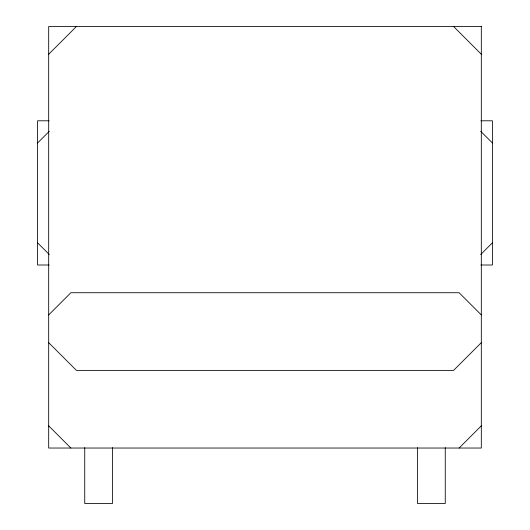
<?xml version="1.0" encoding="UTF-8"?>
<svg xmlns="http://www.w3.org/2000/svg" width="530" height="530" viewBox="0 0 530 530"><rect width="100%" height="100%" fill="white"/><g stroke="black" fill="none" stroke-linecap="round" stroke-linejoin="round"><path stroke-width="0.79" d="M48.687 54.232L76.419 26.5M37.59 142.974L49.27 131.301M48.687 314.919L70.874 292.732L459.126 292.732L481.313 314.919M480.73 254.493L492.41 242.813M481.313 342.652L453.581 370.384L76.419 370.384L48.687 342.652M459.126 448.035L481.313 425.848M49.098 120.794L37.59 120.794L37.59 265L49.098 265M480.902 120.794L492.41 120.794L492.41 265L480.902 265M453.581 26.5L481.313 54.232M480.73 131.301L492.41 142.974M37.59 242.813L49.27 254.493M48.687 425.848L70.874 448.035M445.26 447.625L445.26 503.5L417.527 503.5L417.527 447.625M112.473 447.625L112.473 503.5L84.74 503.5L84.74 447.625M481.313 26.5L48.687 26.5L48.687 448.035L481.313 448.035L481.313 26.5"/></g></svg>
